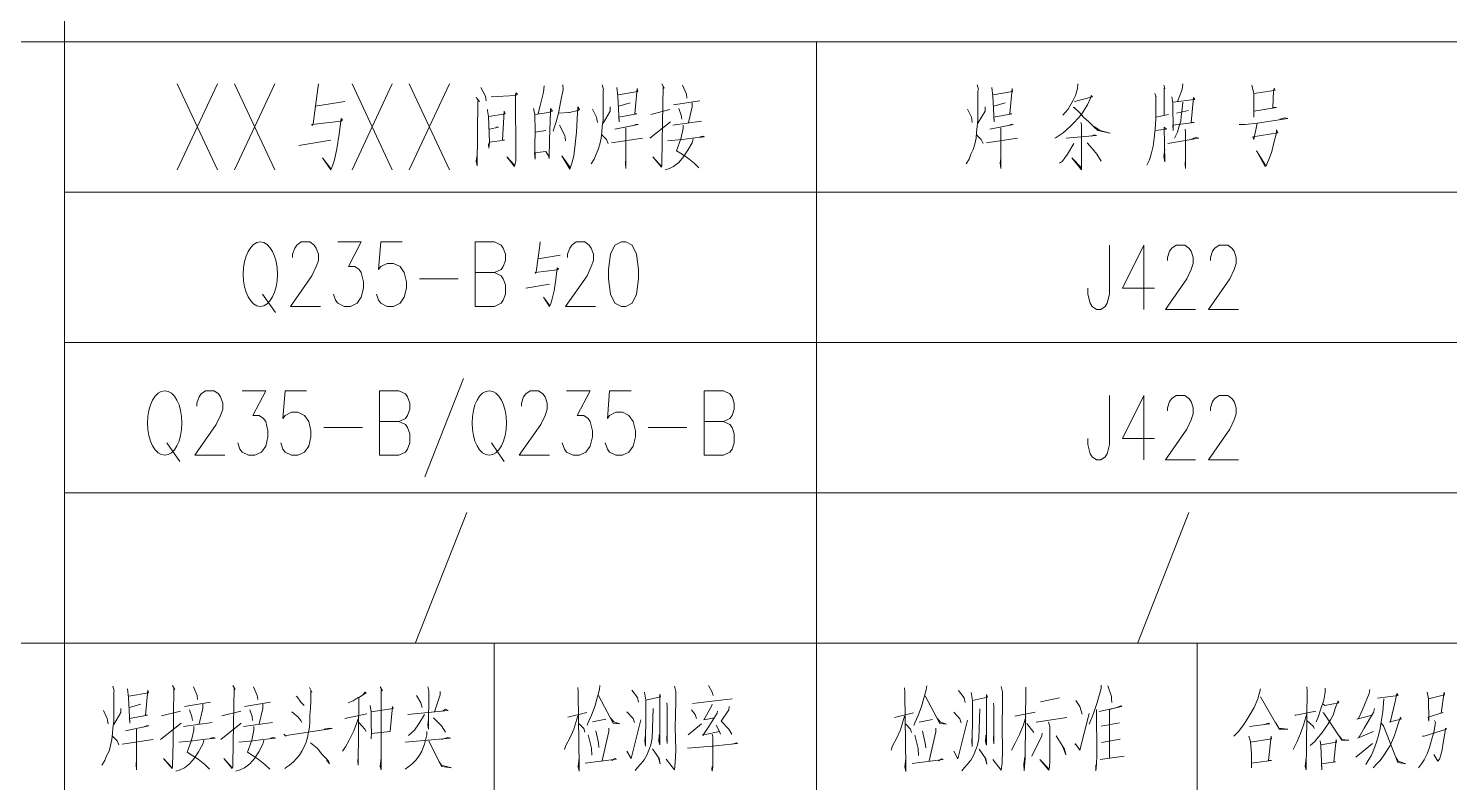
# Model space of a CAD drawing. Header units: millimetres. Extents: x 0 to 829, y 0 to 586.
# Drawn here: x 702.2 to 767.5, y 478.7 to 513.3 of the extents above; entities that cross this region are included whole.
import ezdxf

# ---------------------------------------------------------------- set-up
doc = ezdxf.new("R2010")
doc.units = ezdxf.units.MM

msp = doc.modelspace()

# ---------------------------------------------------------------- linework, layer by layer
at = {"color": 0, "lineweight": 0}
for points in [[(703.901028, 533.378833), (703.901028, 443.660389)], [(769.958667, 512.674306), (622.070694, 512.674306)], [(738.40975, 512.674306), (738.40975, 443.660389)], [(709.076278, 506.797028), (710.917778, 510.741083)], [(709.076278, 510.741083), (710.917778, 506.797028)], [(711.704472, 506.797028), (713.545972, 510.741083)], [(711.704472, 510.741083), (713.545972, 506.797028)], [(715.553278, 510.741083), (715.528583, 510.525889), (715.313389, 508.910167), (715.267528, 508.814917), (715.246361, 508.878417), (716.593972, 509.033639), (716.661, 509.097139), (716.593972, 509.157111), (716.509306, 508.4445), (716.399944, 507.760111), (716.290583, 507.262694), (716.202389, 506.984), (716.117722, 506.797028), (715.747306, 507.357944), (716.138889, 506.828778)], [(717.094917, 506.797028), (718.936417, 510.741083)], [(717.094917, 510.741083), (718.936417, 506.797028)], [(719.723111, 506.797028), (721.564611, 510.741083)], [(719.723111, 510.741083), (721.564611, 506.797028)], [(723.003944, 510.585861), (723.222667, 510.183694), (723.243833, 509.964972)], [(725.917889, 510.649361), (725.875556, 510.370667), (725.723861, 509.749778), (725.635667, 509.375833)], [(726.764556, 510.709333), (726.785722, 510.494139), (726.679889, 509.964972), (726.570528, 509.407583), (726.461167, 509.001889), (726.372972, 508.723194), (726.330639, 508.567972)], [(728.570778, 510.709333), (728.634278, 510.494139), (728.613111, 510.430639), (728.613111, 509.531056), (728.613111, 509.097139), (728.570778, 508.786694), (728.549611, 508.536222), (728.524917, 508.257528), (728.461417, 507.978833), (728.394389, 507.728361), (728.288556, 507.513167), (728.200361, 507.294444), (728.069833, 507.07925)], [(729.244583, 510.585861), (729.286917, 510.183694), (729.353944, 509.001889), (729.32925, 509.220611), (730.158278, 509.375833), (730.070083, 509.375833), (730.179444, 510.525889), (730.200611, 510.398889), (729.308083, 510.243667)], [(731.308333, 510.741083), (731.417694, 510.554111), (731.375361, 510.617611), (731.3295, 508.102306), (731.308333, 507.07925), (731.308333, 506.984), (731.287167, 506.924028), (730.895583, 507.389694), (731.287167, 506.95225)], [(732.264361, 510.681111), (732.437222, 510.275417), (732.461917, 510.088444)], [(745.772222, 510.709333), (745.83925, 510.494139), (745.814556, 510.430639), (745.814556, 509.531056), (745.814556, 509.097139), (745.772222, 508.786694), (745.751056, 508.536222), (745.729889, 508.257528), (745.662861, 507.978833), (745.599361, 507.728361), (745.49, 507.513167), (745.401806, 507.294444), (745.271278, 507.07925)], [(746.446028, 510.585861), (746.488361, 510.183694), (746.555389, 509.001889), (746.534222, 509.220611), (747.359722, 509.375833), (747.271528, 509.375833), (747.380889, 510.525889), (747.402056, 510.398889), (746.513056, 510.243667)], [(750.400667, 510.741083), (750.3795, 510.525889), (750.294833, 510.215444), (750.164306, 509.964972), (749.945583, 509.591028), (749.815056, 509.435806), (749.705694, 509.312333)], [(754.337667, 510.681111), (754.38, 510.525889), (754.358833, 510.554111), (754.358833, 509.312333)], [(755.2055, 510.741083), (755.184333, 510.494139), (754.965611, 509.933222)], [(758.3805, 510.681111), (758.465167, 510.307167), (758.465167, 509.220611), (758.465167, 509.499306), (759.509389, 509.654528), (759.336528, 509.654528), (759.378861, 510.430639), (759.400028, 510.554111), (759.445889, 510.462389), (759.294194, 510.430639), (758.465167, 510.307167)], [(716.770361, 509.933222), (715.42275, 509.718028)], [(722.78875, 510.120194), (722.940444, 509.933222), (722.873417, 509.964972), (722.831083, 506.984), (722.78875, 507.202722), (722.831083, 507.481417)], [(723.483722, 510.151944), (724.591444, 510.215444), (724.612611, 510.338917), (724.679639, 510.275417), (724.591444, 510.215444), (724.612611, 507.481417), (724.612611, 507.234472), (724.570278, 507.01575), (724.549111, 506.95225), (724.199861, 507.389694), (724.549111, 507.01575)], [(731.851611, 509.778), (733.047528, 509.964972)], [(750.248972, 509.933222), (751.074472, 510.151944), (751.010972, 510.215444), (750.968639, 510.088444), (750.838111, 509.778), (750.707583, 509.562806), (750.555889, 509.344083), (750.400667, 509.157111), (750.227806, 508.970139), (750.076111, 508.814917), (749.882083, 508.631472), (749.726861, 508.504472), (749.532833, 508.381), (749.402306, 508.289278), (749.338806, 508.257528)], [(753.924917, 510.307167), (753.988417, 510.151944), (753.96725, 510.183694), (753.96725, 509.622778), (753.96725, 509.125361), (753.946083, 508.659694), (753.900222, 508.257528), (753.857889, 507.883583), (753.769694, 507.573139), (753.685028, 507.262694), (753.5545, 507.01575)], [(754.704556, 510.151944), (754.750417, 509.87325), (754.771583, 508.599722), (754.750417, 508.846667), (755.727611, 508.970139), (755.597083, 508.970139), (755.706444, 510.120194), (755.769944, 510.028472), (755.727611, 510.028472), (754.771583, 509.905)], [(755.2055, 509.905), (755.184333, 509.591028), (755.142, 509.252361), (755.120833, 509.033639), (755.032639, 508.754944), (754.965611, 508.536222), (754.902111, 508.41275), (754.835083, 508.257528)], [(723.310861, 509.562806), (723.310861, 509.531056), (723.353194, 509.252361), (723.395528, 508.070556), (723.374361, 507.791861), (723.353194, 507.978833), (723.395528, 508.070556), (724.0905, 508.165806), (724.005833, 508.165806), (724.069333, 509.499306), (724.115194, 509.375833), (723.374361, 509.252361)], [(725.416944, 509.622778), (725.483972, 509.344083), (725.505139, 508.567972), (725.483972, 507.915333), (725.505139, 507.294444), (725.462806, 507.573139), (725.981389, 507.636639), (726.111917, 507.449667), (726.136611, 507.326194), (726.157778, 508.194028), (726.200111, 509.467556), (726.200111, 509.622778), (726.288306, 509.499306), (726.111917, 509.435806), (725.505139, 509.344083)], [(726.570528, 509.407583), (727.046778, 509.435806), (727.071472, 509.435806), (727.459528, 509.531056), (727.526556, 509.562806), (727.459528, 509.686278), (727.417194, 509.125361), (727.396028, 508.536222), (727.332528, 507.978833), (727.2655, 507.449667), (727.177306, 507.107472), (727.092639, 506.828778), (726.722222, 507.449667), (727.113806, 506.892278)], [(728.133333, 509.591028), (728.309722, 509.220611), (728.330889, 509.125361), (728.352056, 508.970139)], [(728.937667, 509.686278), (728.937667, 509.499306), (728.613111, 508.941917)], [(729.32925, 509.718028), (729.851361, 509.87325)], [(730.807389, 509.344083), (731.67875, 509.562806)], [(732.0915, 509.622778), (732.200861, 509.312333), (732.222028, 509.125361)], [(732.698278, 509.87325), (732.698278, 509.686278), (732.525417, 508.970139)], [(745.338306, 509.591028), (745.511167, 509.220611), (745.532333, 509.125361), (745.5535, 508.970139)], [(746.142639, 509.686278), (746.142639, 509.499306), (745.814556, 508.941917)], [(746.534222, 509.718028), (747.056333, 509.87325)], [(750.185472, 509.654528), (750.227806, 509.654528), (750.467694, 509.435806), (750.661722, 509.220611), (750.901611, 509.001889), (751.1415, 508.754944), (751.314361, 508.599722), (751.878806, 508.47625), (751.423722, 508.599722), (751.1415, 508.786694)], [(754.552861, 509.344083), (753.96725, 509.220611)], [(755.466556, 509.531056), (754.923278, 509.407583)], [(723.395528, 508.659694), (723.808278, 508.754944), (723.744778, 508.754944), (723.723611, 508.754944)], [(725.505139, 508.536222), (725.981389, 508.599722)], [(726.612861, 508.846667), (726.85275, 508.381), (726.873917, 508.289278), (726.895083, 508.134056)], [(729.156389, 508.659694), (730.221778, 508.878417), (730.112417, 508.878417), (729.960722, 508.814917)], [(729.657333, 508.723194), (729.657333, 506.860528), (729.636167, 507.107472), (729.657333, 507.326194)], [(730.765056, 508.257528), (731.699917, 509.001889)], [(731.809278, 508.846667), (733.135722, 509.033639)], [(732.285528, 508.846667), (732.285528, 508.691444), (732.179694, 508.225778), (731.982139, 507.668389), (732.243194, 507.513167), (732.483083, 507.357944), (732.786472, 507.107472), (733.005194, 506.892278)], [(746.357833, 508.659694), (747.423222, 508.878417), (747.313861, 508.878417), (747.162167, 508.814917)], [(746.858778, 508.723194), (746.858778, 506.860528), (746.837611, 507.107472), (746.858778, 507.326194)], [(750.555889, 508.878417), (750.555889, 506.797028), (750.118444, 507.357944), (750.555889, 506.892278)], [(750.531194, 508.970139), (750.555889, 508.878417)], [(753.946083, 508.599722), (754.468194, 508.659694), (754.358833, 508.754944), (754.38, 507.170972), (754.337667, 507.417917), (754.38, 507.728361)], [(755.314861, 508.659694), (755.336028, 508.536222), (755.336028, 508.4445), (755.336028, 506.860528), (755.314861, 507.07925), (755.336028, 507.294444)], [(757.791361, 508.878417), (758.073583, 508.878417), (758.641556, 508.941917), (760.0315, 509.157111), (759.879806, 509.188861), (759.661083, 509.125361)], [(758.620389, 508.941917), (758.465167, 508.194028), (758.422833, 508.321028), (759.576417, 508.504472), (759.509389, 508.631472), (759.509389, 508.504472), (759.378861, 507.978833), (759.294194, 507.636639), (759.184833, 507.357944), (759.096639, 507.139222), (759.033139, 506.984), (758.987278, 506.95225), (758.595694, 507.668389), (759.008444, 507.01575)], [(714.66075, 507.915333), (716.117722, 508.165806)], [(728.549611, 508.41275), (728.764806, 508.194028), (728.853, 508.010583)], [(729.004694, 508.038806), (730.415806, 508.257528)], [(732.744139, 508.225778), (732.698278, 508.038806), (732.50425, 507.700139), (732.310222, 507.389694), (732.0915, 507.139222), (731.851611, 506.95225), (731.657583, 506.860528), (731.460028, 506.797028)], [(731.590556, 508.134056), (732.243194, 508.194028), (732.698278, 508.257528), (733.26625, 508.321028), (733.199222, 508.34925), (733.047528, 508.321028)], [(745.751056, 508.41275), (745.96625, 508.194028), (746.054444, 508.010583)], [(746.206139, 508.038806), (747.620778, 508.257528)], [(750.206639, 508.010583), (749.924417, 507.513167), (749.793889, 507.357944), (749.684528, 507.202722), (749.596333, 507.139222), (749.532833, 507.107472)], [(749.857389, 508.257528), (751.250861, 508.381), (751.1415, 508.41275), (751.010972, 508.34925)], [(750.816944, 508.038806), (751.074472, 507.760111), (751.272028, 507.513167), (751.466056, 507.202722)], [(754.531694, 508.010583), (755.946333, 508.257528), (755.794639, 508.289278), (755.575917, 508.194028)], [(769.958667, 505.773972), (703.901028, 505.773972)], [(714.367944, 502.782417), (714.367944, 502.923528), (714.466722, 503.20575), (714.5655, 503.346861), (714.763056, 503.487972), (715.158167, 503.487972), (715.352194, 503.346861), (715.450972, 503.20575), (715.54975, 502.923528), (715.54975, 502.644833), (715.450972, 502.362611), (715.253417, 501.939278), (714.269167, 500.531694), (715.648528, 500.531694)], [(716.43875, 503.487972), (717.521778, 503.487972), (716.932639, 502.362611), (717.225444, 502.362611), (717.423, 502.2215), (717.521778, 502.080389), (717.620556, 501.657056), (717.620556, 501.374833), (717.521778, 500.9515), (717.324222, 500.672806), (717.031417, 500.531694), (716.735083, 500.531694), (716.43875, 500.672806), (716.339972, 500.813917), (716.241194, 501.092611)], [(719.395028, 503.487972), (718.410778, 503.487972), (718.312, 502.2215), (718.410778, 502.362611), (718.707111, 502.503722), (718.999917, 502.503722), (719.29625, 502.362611), (719.493806, 502.080389), (719.592583, 501.657056), (719.592583, 501.374833), (719.493806, 500.9515), (719.29625, 500.672806), (718.999917, 500.531694), (718.707111, 500.531694), (718.410778, 500.672806), (718.312, 500.813917), (718.213222, 501.092611)], [(722.746417, 500.531694), (722.746417, 503.487972), (723.635417, 503.487972), (723.93175, 503.346861), (724.030528, 503.20575), (724.129306, 502.923528), (724.129306, 502.644833), (724.030528, 502.362611), (723.93175, 502.2215), (723.635417, 502.080389)], [(725.730917, 503.487972), (725.716806, 503.325694), (725.551, 502.115667), (725.51925, 502.045111), (725.501611, 502.090972), (726.514083, 502.207389), (726.563472, 502.25325), (726.514083, 502.299111), (726.447056, 501.766417), (726.365917, 501.251361), (726.284778, 500.880944), (726.221278, 500.669278), (726.15425, 500.531694), (725.879083, 500.947972), (726.171889, 500.552861)], [(726.986806, 502.782417), (726.986806, 502.923528), (727.085583, 503.20575), (727.184361, 503.346861), (727.381917, 503.487972), (727.777028, 503.487972), (727.974583, 503.346861), (728.073361, 503.20575), (728.172139, 502.923528), (728.172139, 502.644833), (728.073361, 502.362611), (727.875806, 501.939278), (726.888028, 500.531694), (728.267389, 500.531694)], [(726.644611, 502.881194), (725.632139, 502.718917)], [(751.847056, 503.346861), (751.847056, 501.092611), (751.748278, 500.672806), (751.6495, 500.531694), (751.451944, 500.390583), (751.254389, 500.390583), (751.056833, 500.531694), (750.958056, 500.672806), (750.859278, 501.092611), (750.859278, 501.374833)], [(753.423972, 503.346861), (752.439722, 501.374833), (753.917861, 501.374833)], [(753.423972, 503.346861), (753.423972, 500.390583)], [(754.510528, 502.644833), (754.510528, 502.782417), (754.605778, 503.064639), (754.704556, 503.20575), (754.902111, 503.346861), (755.297222, 503.346861), (755.494778, 503.20575), (755.593556, 503.064639), (755.692333, 502.782417), (755.692333, 502.503722), (755.593556, 502.2215), (755.396, 501.798167), (754.41175, 500.390583), (755.791111, 500.390583)], [(756.479028, 502.644833), (756.479028, 502.782417), (756.577806, 503.064639), (756.676583, 503.20575), (756.874139, 503.346861), (757.26925, 503.346861), (757.466806, 503.20575), (757.565583, 503.064639), (757.664361, 502.782417), (757.664361, 502.503722), (757.565583, 502.2215), (757.368028, 501.798167), (756.383778, 500.390583), (757.763139, 500.390583)], [(722.746417, 502.080389), (723.635417, 502.080389), (723.93175, 501.939278), (724.030528, 501.798167), (724.129306, 501.515944), (724.129306, 501.092611), (724.030528, 500.813917), (723.93175, 500.672806), (723.635417, 500.531694), (722.746417, 500.531694)], [(720.18525, 501.798167), (721.959722, 501.798167)], [(725.064167, 501.367778), (726.15425, 501.55475)], [(712.988583, 501.092611), (713.577722, 500.249472)], [(769.958667, 498.873639), (703.901028, 498.873639)], [(722.206667, 497.219111), (720.432194, 492.714139)], [(709.979389, 495.952639), (709.979389, 496.09375), (710.078167, 496.375972), (710.176944, 496.517083), (710.3745, 496.658194), (710.769611, 496.658194), (710.967167, 496.517083), (711.065944, 496.375972), (711.164722, 496.09375), (711.164722, 495.811528), (711.065944, 495.529306), (710.868389, 495.1095), (709.880611, 493.698389), (711.2635, 493.698389)], [(712.050194, 496.658194), (713.13675, 496.658194), (712.544083, 495.529306), (712.840417, 495.529306), (713.037972, 495.388194), (713.13675, 495.247083), (713.235528, 494.827278), (713.235528, 494.545056), (713.13675, 494.121722), (712.939194, 493.8395), (712.642861, 493.698389), (712.346528, 493.698389), (712.050194, 493.8395), (711.951417, 493.980611), (711.852639, 494.262833)], [(715.01, 496.658194), (714.022222, 496.658194), (713.923444, 495.388194), (714.022222, 495.529306), (714.318556, 495.670417), (714.614889, 495.670417), (714.911222, 495.529306), (715.108778, 495.247083), (715.204028, 494.827278), (715.204028, 494.545056), (715.108778, 494.121722), (714.911222, 493.8395), (714.614889, 493.698389), (714.318556, 493.698389), (714.022222, 493.8395), (713.923444, 493.980611), (713.824667, 494.262833)], [(718.361389, 493.698389), (718.361389, 496.658194), (719.246861, 496.658194), (719.543194, 496.517083), (719.641972, 496.375972), (719.74075, 496.09375), (719.74075, 495.811528), (719.641972, 495.529306), (719.543194, 495.388194), (719.246861, 495.247083)], [(724.866611, 495.952639), (724.866611, 496.09375), (724.965389, 496.375972), (725.064167, 496.517083), (725.261722, 496.658194), (725.656833, 496.658194), (725.854389, 496.517083), (725.953167, 496.375972), (726.051944, 496.09375), (726.051944, 495.811528), (725.953167, 495.529306), (725.755611, 495.1095), (724.767833, 493.698389), (726.150722, 493.698389)], [(726.937417, 496.658194), (728.023972, 496.658194), (727.431306, 495.529306), (727.727639, 495.529306), (727.925194, 495.388194), (728.023972, 495.247083), (728.12275, 494.827278), (728.12275, 494.545056), (728.023972, 494.121722), (727.826417, 493.8395), (727.530083, 493.698389), (727.23375, 493.698389), (726.937417, 493.8395), (726.838639, 493.980611), (726.739861, 494.262833)], [(729.897222, 496.658194), (728.909444, 496.658194), (728.810667, 495.388194), (728.909444, 495.529306), (729.205778, 495.670417), (729.502111, 495.670417), (729.798444, 495.529306), (729.996, 495.247083), (730.094778, 494.827278), (730.094778, 494.545056), (729.996, 494.121722), (729.798444, 493.8395), (729.502111, 493.698389), (729.205778, 493.698389), (728.909444, 493.8395), (728.810667, 493.980611), (728.711889, 494.262833)], [(733.248611, 493.698389), (733.248611, 496.658194), (734.134083, 496.658194), (734.430417, 496.517083), (734.529194, 496.375972), (734.627972, 496.09375), (734.627972, 495.811528), (734.529194, 495.529306), (734.430417, 495.388194), (734.134083, 495.247083)], [(751.847056, 496.446528), (751.847056, 494.192278), (751.748278, 493.768944), (751.6495, 493.627833), (751.451944, 493.486722), (751.254389, 493.486722), (751.056833, 493.627833), (750.958056, 493.768944), (750.859278, 494.192278), (750.859278, 494.4745)], [(753.423972, 496.446528), (752.439722, 494.4745), (753.917861, 494.4745)], [(753.423972, 496.446528), (753.423972, 493.486722)], [(754.510528, 495.740972), (754.510528, 495.882083), (754.605778, 496.164306), (754.704556, 496.305417), (754.902111, 496.446528), (755.297222, 496.446528), (755.494778, 496.305417), (755.593556, 496.164306), (755.692333, 495.882083), (755.692333, 495.599861), (755.593556, 495.317639), (755.396, 494.897833), (754.41175, 493.486722), (755.791111, 493.486722)], [(756.479028, 495.740972), (756.479028, 495.882083), (756.577806, 496.164306), (756.676583, 496.305417), (756.874139, 496.446528), (757.26925, 496.446528), (757.466806, 496.305417), (757.565583, 496.164306), (757.664361, 495.882083), (757.664361, 495.599861), (757.565583, 495.317639), (757.368028, 494.897833), (756.383778, 493.486722), (757.763139, 493.486722)], [(715.796694, 494.968389), (717.571167, 494.968389)], [(718.361389, 495.247083), (719.246861, 495.247083), (719.543194, 495.1095), (719.641972, 494.968389), (719.74075, 494.686167), (719.74075, 494.262833), (719.641972, 493.980611), (719.543194, 493.8395), (719.246861, 493.698389), (718.361389, 493.698389)], [(730.683917, 494.968389), (732.458389, 494.968389)], [(733.248611, 495.247083), (734.134083, 495.247083), (734.430417, 495.1095), (734.529194, 494.968389), (734.627972, 494.686167), (734.627972, 494.262833), (734.529194, 493.980611), (734.430417, 493.8395), (734.134083, 493.698389), (733.248611, 493.698389)], [(708.600028, 494.262833), (709.192694, 493.416167)], [(723.48725, 494.262833), (724.079917, 493.416167)], [(769.958667, 491.969778), (703.901028, 491.969778)], [(722.354833, 491.070194), (719.987694, 485.062389)], [(755.494778, 491.070194), (753.127639, 485.062389)], [(769.958667, 485.069444), (622.070694, 485.069444)], [(723.621306, 485.069444), (723.621306, 457.464583)], [(755.865194, 485.069444), (755.865194, 443.660389)], [(751.459, 483.150333), (751.459, 482.995111), (751.286139, 482.346), (751.113278, 481.848583), (750.915722, 481.351167)], [(706.12, 483.104472), (706.187028, 482.889278), (706.162333, 482.825778), (706.162333, 481.926194), (706.162333, 481.48875), (706.12, 481.178306), (706.098833, 480.931361), (706.077667, 480.652667), (706.010639, 480.373972), (705.947139, 480.1235), (705.837778, 479.908306), (705.749583, 479.689583), (705.619056, 479.470861)], [(706.793806, 482.981), (706.839667, 482.578833), (706.903167, 481.397028), (706.882, 481.61575), (707.7075, 481.770972), (707.619306, 481.770972), (707.728667, 482.9175), (707.749833, 482.794028), (706.860833, 482.638806)], [(708.861083, 483.136222), (708.966917, 482.94925), (708.924583, 483.01275), (708.88225, 480.497444), (708.861083, 479.470861), (708.861083, 479.379139), (708.836389, 479.315639), (708.444806, 479.781306), (708.836389, 479.347389)], [(709.817111, 483.072722), (709.989972, 482.670556), (710.011139, 482.483583)], [(711.619806, 483.136222), (711.729167, 482.94925), (711.686833, 483.01275), (711.640972, 480.497444), (711.619806, 479.470861), (711.619806, 479.379139), (711.598639, 479.315639), (711.207056, 479.781306), (711.598639, 479.347389)], [(712.575833, 483.072722), (712.748694, 482.670556), (712.773389, 482.483583)], [(715.140528, 483.0445), (715.249889, 482.825778), (715.207556, 482.889278), (715.207556, 482.451833), (715.186389, 482.081417), (715.161694, 481.770972), (715.161694, 481.460528), (715.140528, 481.210056), (715.098194, 480.994861), (715.055861, 480.744389), (714.988833, 480.529194), (714.900639, 480.310472), (714.794806, 480.1235), (714.685444, 479.936528), (714.554917, 479.781306), (714.403222, 479.626083), (714.226833, 479.470861), (714.096306, 479.379139), (714.011639, 479.315639)], [(714.53375, 482.638806), (714.576083, 482.607056), (714.748944, 482.360111), (714.900639, 482.204889)], [(717.595861, 482.702306), (717.705222, 482.825778), (717.751083, 482.794028), (717.401833, 482.578833), (717.380667, 482.578833), (717.140778, 482.423611), (716.922056, 482.328361)], [(717.401833, 482.547083), (717.380667, 479.470861), (717.3595, 479.657833), (717.380667, 479.844806)], [(718.379028, 483.072722), (718.488389, 482.889278), (718.424889, 482.94925), (718.424889, 479.255667), (718.379028, 479.410889), (718.424889, 479.813056)], [(720.054722, 482.670556), (720.24875, 482.328361), (720.315778, 482.113167)], [(720.576833, 483.072722), (720.619167, 482.889278), (720.598, 481.118333), (720.576833, 481.305306), (720.598, 481.584)], [(721.141278, 482.857528), (721.141278, 482.702306), (720.880222, 481.926194)], [(727.448944, 483.0445), (727.470111, 482.857528), (727.470111, 482.734056), (727.515972, 479.442639), (727.515972, 479.192167), (727.470111, 479.410889), (727.515972, 479.813056)], [(728.472, 483.136222), (728.450833, 482.94925), (728.232111, 482.173139), (728.080417, 481.770972), (727.928722, 481.428778), (727.882861, 481.305306)], [(728.404972, 482.670556), (729.078778, 481.397028), (729.382167, 481.365278), (729.099944, 481.460528), (728.94825, 481.643972)], [(729.928972, 482.9175), (730.1865, 482.578833), (730.232361, 482.360111)], [(730.514583, 482.825778), (730.578083, 482.451833), (730.578083, 481.48875), (730.556917, 480.776139), (730.556917, 480.342222), (730.53575, 480.589167), (730.556917, 480.867861)], [(730.578083, 482.451833), (731.251889, 482.607056), (731.209556, 482.734056), (731.209556, 481.707472), (731.209556, 480.839639), (731.209556, 480.776139), (731.209556, 480.402194), (731.167222, 480.557417), (731.188389, 480.867861)], [(731.883361, 483.104472), (731.950389, 482.857528), (731.950389, 482.360111), (731.925694, 481.210056), (731.950389, 480.15525), (731.925694, 479.597861), (731.883361, 479.255667), (731.512944, 479.753083)], [(732.708861, 482.296611), (734.53625, 482.515333)], [(733.449694, 483.136222), (733.622556, 482.825778), (733.664889, 482.670556)], [(742.438472, 483.026861), (742.459639, 482.839889), (742.459639, 482.716417), (742.5055, 479.425), (742.5055, 479.178056), (742.459639, 479.39325), (742.5055, 479.798944)], [(743.461528, 483.122111), (743.440361, 482.935139), (743.221639, 482.159028), (743.069944, 481.753333), (742.91825, 481.411139), (742.872389, 481.287667)], [(743.3945, 482.656444), (744.068306, 481.382917), (744.375222, 481.351167), (744.093, 481.442889), (743.937778, 481.629861)], [(744.9185, 482.903389), (745.179556, 482.561194), (745.221889, 482.346)], [(745.504111, 482.811667), (745.567611, 482.437722), (745.567611, 481.474639), (745.546444, 480.762028), (745.546444, 480.324583), (745.525278, 480.575056), (745.546444, 480.85375)], [(745.567611, 482.437722), (746.244944, 482.592944), (746.199083, 482.716417), (746.199083, 481.693361), (746.199083, 480.822), (746.199083, 480.762028), (746.199083, 480.388083), (746.15675, 480.543306), (746.177917, 480.85375)], [(746.872889, 483.090361), (746.939917, 482.839889), (746.939917, 482.346), (746.91875, 481.195944), (746.939917, 480.141139), (746.91875, 479.580222), (746.872889, 479.238028), (746.502472, 479.735444)], [(748.005306, 483.058611), (747.980611, 479.798944), (747.938278, 479.206278), (747.917111, 479.52025), (747.959444, 479.858917)], [(748.679111, 482.374222), (749.546944, 482.561194)], [(751.765917, 483.122111), (751.938778, 482.624694), (751.938778, 482.501222), (751.959944, 482.346)], [(758.768556, 482.981), (758.659194, 482.515333), (758.482806, 482.113167), (758.246444, 481.707472), (758.006556, 481.333528), (757.766667, 481.023083), (757.551472, 480.807889)], [(758.768556, 482.607056), (759.636389, 481.118333), (760.027972, 481.118333), (759.615222, 481.178306), (759.463528, 481.428778)], [(760.895806, 483.072722), (760.9205, 482.889278), (760.874639, 479.255667), (760.832306, 479.410889), (760.874639, 479.813056)], [(761.746, 483.01275), (761.746, 482.825778), (761.678972, 482.451833), (761.527278, 482.017917), (761.417917, 481.675722), (761.33325, 481.460528)], [(763.788583, 482.94925), (763.767417, 482.762278), (763.439333, 481.986167), (763.266472, 481.61575), (763.202972, 481.584), (763.897944, 481.770972)], [(764.441222, 482.515333), (764.395361, 481.926194), (764.331861, 481.55225), (764.264833, 481.150083), (764.201333, 480.899611), (764.091972, 480.529194), (763.982611, 480.187), (763.852083, 479.908306), (763.721556, 479.689583), (763.615722, 479.502611)], [(764.137833, 482.547083), (765.093861, 482.670556), (765.026833, 482.762278), (764.963333, 482.451833), (764.723444, 481.428778), (764.702278, 481.460528), (765.224389, 481.584), (765.199694, 481.675722), (765.115028, 481.460528), (765.005667, 481.086583), (764.917472, 480.839639), (764.832806, 480.620917), (764.723444, 480.373972), (764.592917, 480.15525), (764.420056, 479.908306), (764.264833, 479.689583), (764.113139, 479.534361), (763.940278, 479.347389)], [(766.416778, 482.825778), (766.483806, 482.515333), (766.504972, 481.48875), (766.462639, 481.675722), (767.157611, 481.894444), (767.069417, 481.862694), (767.199944, 482.825778), (767.221111, 482.702306), (766.483806, 482.515333)], [(705.686083, 481.986167), (705.858944, 481.61575), (705.880111, 481.5205), (705.904806, 481.365278)], [(706.490417, 482.081417), (706.490417, 481.894444), (706.162333, 481.333528)], [(706.882, 482.113167), (707.404111, 482.268389)], [(708.360139, 481.739222), (709.227972, 481.954417)], [(709.404361, 482.173139), (710.59675, 482.360111)], [(709.640722, 482.017917), (709.750083, 481.707472), (709.77125, 481.5205)], [(710.251028, 482.268389), (710.251028, 482.081417), (710.078167, 481.365278)], [(711.118861, 481.739222), (711.990222, 481.954417)], [(712.163083, 482.173139), (713.359, 482.360111)], [(712.402972, 482.017917), (712.512333, 481.707472), (712.5335, 481.5205)], [(713.00975, 482.268389), (713.00975, 482.081417), (712.836889, 481.365278)], [(714.336194, 481.926194), (714.618417, 481.675722), (714.748944, 481.5205), (714.794806, 481.428778)], [(717.923944, 482.204889), (717.966278, 481.926194), (717.966278, 481.305306), (717.987444, 480.994861), (717.966278, 480.684417), (717.966278, 480.744389), (717.987444, 480.931361), (718.837639, 481.023083), (718.947, 482.173139), (718.989333, 482.081417), (717.966278, 481.926194)], [(719.663139, 481.799194), (721.511694, 481.986167), (721.381167, 482.049667), (721.250639, 481.954417)], [(726.993861, 481.675722), (727.861694, 481.894444)], [(729.71025, 481.926194), (729.992472, 481.61575), (730.055972, 481.428778)], [(730.906167, 482.081417), (730.860306, 480.712639), (730.796806, 480.402194), (730.708611, 480.15525), (730.623944, 479.936528), (730.493417, 479.721333), (730.341722, 479.534361), (730.211194, 479.379139), (730.080667, 479.223917)], [(731.534111, 482.328361), (731.558806, 482.173139), (731.558806, 480.465694), (731.534111, 480.684417), (731.558806, 480.963111)], [(732.666528, 482.017917), (732.839389, 481.799194), (732.906417, 481.61575)], [(733.862444, 481.954417), (733.841278, 481.862694), (733.470861, 481.241806), (733.319167, 481.023083), (733.188639, 480.839639), (733.167472, 480.867861), (733.230972, 480.867861), (733.947111, 481.023083), (733.992972, 480.899611), (733.925944, 481.086583), (733.795417, 481.305306)], [(733.622556, 482.268389), (733.601389, 482.204889), (733.3615, 481.770972), (733.230972, 481.55225), (733.731917, 481.643972)], [(734.405722, 482.173139), (734.384556, 482.017917), (734.035306, 481.48875), (734.384556, 481.118333), (734.515083, 480.899611)], [(741.983389, 481.661611), (742.851222, 481.876806)], [(744.699778, 481.908556), (744.982, 481.598111), (745.049028, 481.411139)], [(745.895694, 482.063778), (745.853361, 480.698528), (745.786333, 480.388083), (745.698139, 480.141139), (745.613472, 479.922417), (745.482944, 479.703694), (745.33125, 479.52025), (745.200722, 479.365028), (745.070194, 479.206278)], [(746.527167, 482.31425), (746.548333, 482.159028), (746.548333, 480.451583), (746.527167, 480.666778), (746.548333, 480.945472)], [(747.504361, 481.721583), (748.439222, 481.908556)], [(750.263083, 480.419833), (750.287778, 480.451583), (750.481806, 480.169361), (750.915722, 481.848583)], [(750.308944, 482.437722), (750.481806, 482.159028), (750.591167, 481.816833)], [(751.243806, 482.032028), (751.264972, 479.922417), (751.243806, 479.52025), (751.222639, 479.206278), (751.222639, 479.4885)], [(751.374333, 481.940306), (752.415028, 482.159028), (752.372694, 482.190778), (752.178667, 482.127278), (751.850583, 482.032028), (751.850583, 479.798944)], [(760.352528, 481.770972), (760.398389, 481.770972), (761.308556, 481.954417)], [(761.657806, 482.268389), (761.724833, 482.204889), (762.373944, 482.328361), (762.331611, 482.423611), (762.22225, 482.113167), (762.112889, 481.770972), (761.985889, 481.55225), (761.876528, 481.365278), (761.746, 481.178306), (761.569611, 480.931361), (761.439083, 480.776139), (761.266222, 480.557417), (761.051028, 480.373972)], [(761.636639, 481.894444), (761.678972, 481.862694), (762.504472, 480.620917), (762.832556, 480.620917), (762.504472, 480.652667), (762.398639, 480.807889)], [(764.007306, 482.081417), (763.961444, 481.894444), (763.527528, 481.178306), (763.287639, 480.744389), (763.224139, 480.712639), (763.961444, 481.023083)], [(706.709139, 481.054833), (707.771, 481.273556), (707.665167, 481.273556), (707.513472, 481.210056)], [(708.314278, 480.652667), (709.249139, 481.397028)], [(709.3585, 481.241806), (710.684944, 481.428778)], [(709.838278, 481.241806), (709.838278, 481.086583), (709.728917, 480.620917), (709.534889, 480.063528), (709.792417, 479.908306), (710.032306, 479.753083), (710.339222, 479.502611), (710.554417, 479.283889)], [(711.076528, 480.652667), (712.011389, 481.397028)], [(712.12075, 481.241806), (713.447194, 481.428778)], [(712.597, 481.241806), (712.597, 481.086583), (712.491167, 480.620917), (712.293611, 480.063528), (712.554667, 479.908306), (712.794556, 479.753083), (713.097944, 479.502611), (713.316667, 479.283889)], [(717.401833, 481.675722), (717.183111, 481.054833), (716.967917, 480.620917), (716.795056, 480.310472), (716.664528, 480.1235)], [(716.770361, 481.61575), (717.77225, 481.830944)], [(717.401833, 481.428778), (717.684056, 481.118333), (717.751083, 481.023083)], [(720.421611, 481.799194), (720.164083, 481.365278), (719.966528, 481.086583), (719.684306, 480.839639)], [(720.837889, 481.643972), (721.204778, 481.273556), (721.381167, 480.994861)], [(727.448944, 481.739222), (727.276083, 481.118333), (727.103222, 480.744389), (726.905667, 480.373972), (726.842167, 480.187)], [(727.515972, 481.365278), (727.731167, 481.150083), (727.777028, 480.994861)], [(728.12275, 481.460528), (728.733056, 481.584)], [(729.71025, 480.1235), (729.904278, 479.781306), (730.341722, 481.55225)], [(732.514833, 480.867861), (733.121611, 481.365278)], [(742.438472, 481.721583), (742.265611, 481.100694), (742.09275, 480.730278), (741.895194, 480.356333), (741.831694, 480.169361)], [(742.5055, 481.351167), (742.720694, 481.132444), (742.766556, 480.977222)], [(743.112278, 481.442889), (743.722583, 481.566361)], [(744.699778, 480.109389), (744.893806, 479.767194), (745.33125, 481.538139)], [(748.005306, 481.693361), (747.895944, 481.319417), (747.719556, 480.8855), (747.525528, 480.479806), (747.352667, 480.169361)], [(748.047639, 481.382917), (748.372194, 480.977222)], [(748.481556, 481.442889), (749.896194, 481.661611)], [(749.046, 481.442889), (749.113028, 481.255917), (749.113028, 479.703694), (749.091861, 479.365028), (749.070694, 479.238028), (748.654417, 479.735444), (749.070694, 479.301528)], [(751.459, 481.255917), (752.309194, 481.411139)], [(758.267611, 481.241806), (759.202472, 481.365278), (759.135444, 481.397028), (758.962583, 481.333528)], [(760.895806, 481.830944), (760.744111, 481.305306), (760.613583, 480.931361), (760.461889, 480.557417), (760.267861, 480.187)], [(760.895806, 481.5205), (761.202722, 481.241806), (761.245056, 481.150083)], [(764.310694, 481.397028), (764.420056, 481.273556), (765.069167, 479.597861), (765.439583, 479.534361), (765.093861, 479.657833), (765.005667, 479.813056)], [(766.766028, 481.5205), (766.808361, 481.428778), (766.723694, 480.994861), (766.614333, 480.620917), (766.526139, 480.278722), (766.416778, 480.000028), (766.289778, 479.721333), (766.15925, 479.534361), (766.028722, 479.347389)], [(706.098833, 480.807889), (706.317556, 480.589167), (706.402222, 480.402194)], [(706.553917, 480.433944), (707.968556, 480.652667)], [(707.206556, 481.118333), (707.206556, 479.255667), (707.185389, 479.502611), (707.206556, 479.721333)], [(710.293361, 480.620917), (710.251028, 480.433944), (710.053472, 480.09175), (709.859444, 479.781306), (709.640722, 479.534361), (709.404361, 479.347389), (709.206806, 479.255667), (709.012778, 479.192167)], [(709.143306, 480.529194), (709.792417, 480.589167), (710.251028, 480.652667), (710.815472, 480.712639), (710.751972, 480.744389), (710.59675, 480.712639)], [(713.055611, 480.620917), (713.00975, 480.433944), (712.815722, 480.09175), (712.618167, 479.781306), (712.402972, 479.534361), (712.163083, 479.347389), (711.969056, 479.255667), (711.7715, 479.192167)], [(711.902028, 480.529194), (712.554667, 480.589167), (713.00975, 480.652667), (713.577722, 480.712639), (713.510694, 480.744389), (713.359, 480.712639)], [(713.969306, 480.899611), (714.053972, 480.807889), (714.075139, 480.839639), (716.18475, 481.150083), (716.054222, 481.178306), (715.814333, 481.118333)], [(720.530972, 481.023083), (720.530972, 480.867861), (720.421611, 480.433944), (720.294611, 480.1235), (720.18525, 479.936528), (720.033556, 479.721333), (719.857167, 479.534361), (719.705472, 479.410889), (719.532611, 479.283889)], [(719.532611, 480.529194), (721.617528, 480.712639), (721.487, 480.744389), (721.204778, 480.652667)], [(720.619167, 480.589167), (721.204778, 479.410889), (721.663389, 479.347389), (721.204778, 479.470861), (721.098944, 479.626083)], [(727.928722, 480.867861), (728.080417, 480.246972), (728.101583, 479.936528)], [(728.274444, 481.054833), (728.404972, 480.497444), (728.426139, 480.278722)], [(728.88475, 481.178306), (728.88475, 481.023083), (728.577833, 479.689583)], [(733.622556, 480.899611), (733.643722, 480.776139), (733.643722, 479.410889), (733.622556, 479.192167), (733.601389, 479.283889), (733.622556, 479.410889)], [(742.91825, 480.85375), (743.069944, 480.232861), (743.091111, 479.922417)], [(743.263972, 481.040722), (743.3945, 480.479806), (743.419194, 480.264611)], [(743.874278, 481.164194), (743.874278, 481.008972), (743.570889, 479.675472)], [(748.763778, 480.945472), (748.742611, 480.822), (748.287528, 479.890667)], [(749.39525, 480.822), (749.786833, 480.201111), (749.850333, 479.954167), (749.698639, 480.356333)], [(751.480167, 480.511556), (752.330361, 480.666778)], [(758.246444, 480.807889), (758.309944, 480.557417), (758.355806, 480.000028), (758.355806, 479.347389), (758.355806, 479.566111), (759.287139, 479.689583), (759.135444, 479.689583), (759.265972, 480.807889), (759.287139, 480.684417), (758.309944, 480.529194)], [(761.506111, 480.589167), (761.548444, 480.373972), (761.594306, 479.255667), (761.569611, 479.534361), (762.22225, 479.626083), (762.137583, 479.626083), (762.243417, 480.652667), (762.268111, 480.529194), (761.548444, 480.402194)], [(766.201583, 480.807889), (766.243917, 480.807889), (766.289778, 480.807889), (767.309306, 481.118333), (767.266972, 481.178306), (767.245806, 481.023083), (767.157611, 480.497444), (767.115278, 480.187), (767.04825, 479.936528), (766.98475, 479.753083), (766.917722, 479.657833), (766.723694, 479.968278)], [(715.186389, 480.497444), (715.489778, 480.246972), (715.729667, 479.968278), (715.902528, 479.781306), (716.011889, 479.657833), (716.054222, 479.534361), (715.923694, 479.721333)], [(730.885, 480.21875), (731.188389, 479.781306), (731.230722, 479.534361), (731.146056, 479.876556)], [(732.493667, 480.246972), (733.622556, 480.342222), (734.776139, 480.465694), (734.730278, 480.497444), (734.557417, 480.433944)], [(745.874528, 480.201111), (746.177917, 479.767194), (746.22025, 479.52025), (746.135583, 479.858917)], [(751.416667, 479.735444), (752.524389, 479.890667)], [(763.157111, 479.844806), (763.919111, 480.465694)], [(727.798194, 479.566111), (729.230472, 479.753083), (729.166972, 479.781306), (729.015278, 479.689583)], [(742.787722, 479.548472), (744.22, 479.735444), (744.1565, 479.767194), (744.004806, 479.675472)]]:
    msp.add_lwpolyline(points, dxfattribs=at)
msp.add_lwpolyline([(729.452722, 503.487972), (729.156389, 503.346861), (728.958833, 502.923528), (728.860056, 502.2215), (728.860056, 501.798167), (728.958833, 501.092611), (729.156389, 500.672806), (729.452722, 500.531694), (729.650278, 500.531694), (729.946611, 500.672806), (730.140639, 501.092611), (730.239417, 501.798167), (730.239417, 502.2215), (730.140639, 502.923528), (729.946611, 503.346861), (729.650278, 503.487972)], close=True, dxfattribs=at)
for centre, major_axis, ratio in [((712.888042, 502.009833), (0, 1.478139), 0.533413), ((708.503014, 495.178292), (0, 1.479903), 0.532777), ((723.390236, 495.178292), (0, 1.479903), 0.532777)]:
    msp.add_ellipse(centre, major_axis=major_axis, ratio=ratio, start_param=0, end_param=6.283185, dxfattribs=at)

doc.saveas('drawing.dxf')
